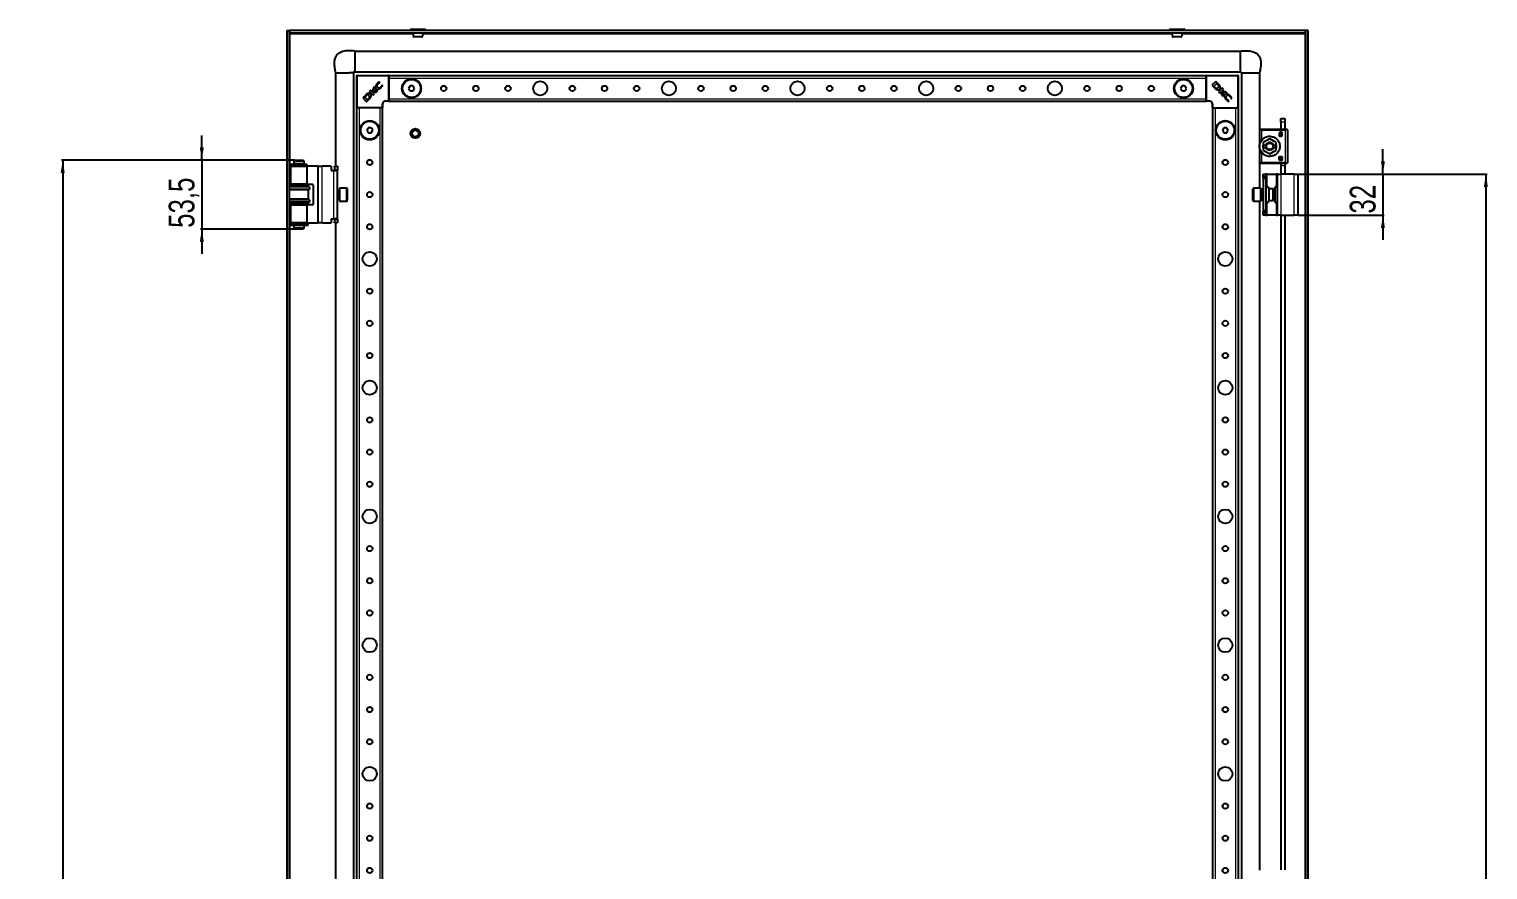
# Model space of a CAD drawing. Header units: millimetres. Extents: x -732 to 1763, y -1228 to 1043.
# Drawn here: x 629 to 1763, y 217 to 870 of the extents above; entities that cross this region are included whole.
import ezdxf

# ---------------------------------------------------------------- set-up
doc = ezdxf.new("R2010")
doc.units = ezdxf.units.MM
doc.layers.add('FORMAT', color=7, linetype='Continuous')
doc.styles.add('SLDTEXTSTYLE0', font='TXT', dxfattribs={"width": 0.75})
doc.dimstyles.new('SLDDIMSTYLE0', dxfattribs={"dimtxt": 20, "dimasz": 10, "dimexe": 0, "dimexo": 0.0625, "dimgap": 5, "dimtad": 2, "dimdec": 1, "dimrnd": 1e-09, "dimzin": 12, "dimdsep": 46, "dimtxsty": 'SLDTEXTSTYLE0', "dimsah": 1, "dimcen": 0.09, "dimadec": 0, "dimazin": 3, "dimtfac": 1, "dimtofl": 0, "dimtmove": 0, "dimatfit": 3, "dimfxl": 0, "dimfrac": 2, "dimtolj": 1, "dimtzin": 12, "dimarcsym": 0})
doc.dimstyles.new('SLDDIMSTYLE1', dxfattribs={"dimtxt": 20, "dimasz": 10, "dimexe": 0, "dimexo": 0.0625, "dimgap": 5, "dimtad": 2, "dimdec": 1, "dimrnd": 1e-09, "dimzin": 12, "dimdsep": 46, "dimtxsty": 'SLDTEXTSTYLE0', "dimsah": 1, "dimcen": 0.09, "dimadec": 0, "dimazin": 3, "dimtfac": 1, "dimtmove": 0, "dimatfit": 0, "dimfxl": 0, "dimfrac": 2, "dimtolj": 1, "dimtzin": 12, "dimarcsym": 0})

# ---------------------------------------------------------------- blocks, each defined once
blk = doc.blocks.new('_D_4')
at = {"layer": 'FORMAT'}
for p, q in [((763, 768.7), (763, 787.9)), ((835.1, 768.7), (762, 768.7)), ((763, 768.7), (763, 715.2)), ((835.1, 715.2), (762, 715.2)), ((763, 715.2), (763, 696))]:
    blk.add_line(p, q, dxfattribs=at)
for points in [[(763, 768.7), (764.6, 778.7), (761.5, 778.7)], [(763, 715.2), (761.5, 705.2), (764.6, 705.2)]]:
    blk.add_solid(points, dxfattribs=at)
at = {"layer": 'FORMAT', "insert": (737.3, 716.1), "char_height": 20, "attachment_point": 1, "rotation": 90, "style": 'SLDTEXTSTYLE0'}
blk.add_mtext('53,5', dxfattribs=at)
blk = doc.blocks.new('_D_5')
at = {"layer": 'FORMAT'}
for p, q in [((1615.1, 757.9), (1762.1, 757.9)), ((1761.1, 757.9), (1761.1, -974.1)), ((1615.1, -974.1), (1762.1, -974.1))]:
    blk.add_line(p, q, dxfattribs=at)
for points in [[(1761.1, 757.9), (1759.5, 747.9), (1762.6, 747.9)], [(1761.1, -974.1), (1762.6, -964.1), (1759.5, -964.1)]]:
    blk.add_solid(points, dxfattribs=at)
at = {"layer": 'FORMAT', "insert": (1735.3, -137.6), "char_height": 20, "attachment_point": 1, "rotation": 90, "style": 'SLDTEXTSTYLE0'}
blk.add_mtext('1732', dxfattribs=at)
blk = doc.blocks.new('_D_6')
at = {"layer": 'FORMAT'}
for p, q in [((1681.1, 757.9), (1681.1, 777.2)), ((1615.1, 757.9), (1682.1, 757.9)), ((1681.1, 757.9), (1681.1, 725.9)), ((1615.1, 725.9), (1682.1, 725.9)), ((1681.1, 725.9), (1681.1, 706.7))]:
    blk.add_line(p, q, dxfattribs=at)
for points in [[(1681.1, 757.9), (1682.6, 767.9), (1679.5, 767.9)], [(1681.1, 725.9), (1679.5, 715.9), (1682.6, 715.9)]]:
    blk.add_solid(points, dxfattribs=at)
at = {"layer": 'FORMAT', "insert": (1655.3, 727.2), "char_height": 20, "attachment_point": 1, "rotation": 90, "style": 'SLDTEXTSTYLE0'}
blk.add_mtext('32', dxfattribs=at)
blk = doc.blocks.new('_D_7')
at = {"layer": 'FORMAT'}
for p, q in [((835.1, 768.7), (653.9, 768.7)), ((654.9, 768.7), (654.9, -984.8)), ((835.1, -984.8), (653.9, -984.8))]:
    blk.add_line(p, q, dxfattribs=at)
for points in [[(654.9, 768.7), (653.4, 758.7), (656.5, 758.7)], [(654.9, -984.8), (656.5, -974.8), (653.4, -974.8)]]:
    blk.add_solid(points, dxfattribs=at)
at = {"layer": 'FORMAT', "insert": (629.2, -148.7), "char_height": 20, "attachment_point": 1, "rotation": 90, "style": 'SLDTEXTSTYLE0'}
blk.add_mtext('1753,5', dxfattribs=at)

msp = doc.modelspace()

# ---------------------------------------------------------------- linework, layer by layer
at = {"color": 7, "linetype": 'Continuous', "lineweight": 25}
for p, q in [((829.05, 869.43), (831.05, 869.43)), ((829.05, 869.43), (829.05, -1085.57)), ((831.05, 869.43), (831.05, -1085.57)), ((831.35, 867.43), (831.35, 869.43)), ((1620.75, 869.43), (831.35, 869.43)), ((1620.75, 867.43), (831.35, 867.43)), ((831.65, 866.83), (831.45, 867.43)), ((925.3, 870.18), (925.3, 869.43)), ((925.55, 870.43), (936.55, 870.43)), ((936.8, 869.43), (936.8, 870.18)), ((1515.3, 870.18), (1515.3, 869.43)), ((1515.55, 870.43), (1524.05, 870.43)), ((1524.05, 870.43), (1526.55, 870.43)), ((1526.8, 869.43), (1526.8, 870.18)), ((1620.66, 867.43), (1620.45, 866.83)), ((1620.75, 867.43), (1620.75, 869.43)), ((1623.05, 869.43), (1621.05, 869.43)), ((1621.05, -1085.57), (1621.05, 869.43)), ((1623.05, -1085.57), (1623.05, 869.43)), ((882.05, 853.43), (882.05, 837.6)), ((882.05, 853.43), (1570.05, 853.43)), ((867.05, 836.43), (868.02, 836.43)), ((867.05, 836.43), (867.05, 763.93)), ((868.02, 836.43), (870.48, 836.43)), ((870.48, 836.43), (874.05, 836.43)), ((874.05, 836.43), (877.61, 836.43)), ((881.05, 836.43), (881.05, -1052.57)), ((882.05, 837.43), (1570.05, 837.43)), ((883.55, 809.73), (883.55, 834.13)), ((883.85, 834.43), (908.25, 834.43)), ((901.48, 828.89), (901.15, 829.58)), ((901.35, 828.75), (901.48, 828.89)), ((908.55, 834.13), (908.55, 834.43)), ((908.55, 834.43), (1543.55, 834.43)), ((908.55, 834.13), (908.55, 833.49)), ((908.55, 832.43), (908.55, 833.49)), ((908.55, 816.43), (908.55, 832.43)), ((1543.55, 834.13), (1543.55, 834.43)), ((1543.55, 833.49), (1543.55, 834.13)), ((1543.55, 832.43), (1543.55, 833.49)), ((1543.55, 816.43), (1543.55, 832.43)), ((1543.85, 834.43), (1568.25, 834.43)), ((1551.15, 829.79), (1548.19, 826.83)), ((1551.85, 828.26), (1549.67, 826.08)), ((1553.14, 827.8), (1551.15, 829.79)), ((1552.6, 827.54), (1551.85, 828.26)), ((1568.55, 834.13), (1568.55, 809.73)), ((1571.05, 836.43), (1571.05, -1052.57)), ((1585.05, 836.43), (1585.05, 792.11)), ((890.18, 819.03), (888.19, 817.04)), ((888.19, 817.04), (891.15, 814.08)), ((890.44, 818.49), (889.72, 817.74)), ((889.72, 817.74), (891.9, 815.56)), ((894.24, 823.09), (893.2, 822.04)), ((893.2, 822.04), (896.16, 819.09)), ((895.63, 821.7), (894.24, 823.09)), ((896.12, 824.97), (895.63, 821.7)), ((895.97, 821.39), (898.63, 821.56)), ((897.21, 820.14), (895.97, 821.39)), ((896.92, 825.77), (896.12, 824.97)), ((896.16, 819.09), (897.21, 820.14)), ((896.44, 822.67), (896.92, 825.77)), ((899.92, 822.85), (896.44, 822.67)), ((898.63, 821.56), (899.92, 822.85)), ((903.3, 827.32), (903.19, 827.21)), ((903.54, 826.81), (903.3, 827.32)), ((908.55, 815.38), (908.55, 816.43)), ((924.89, 826.43), (923.74, 824.43)), ((923.74, 824.43), (924.89, 822.43)), ((927.2, 826.43), (924.89, 826.43)), ((924.89, 822.43), (927.2, 822.43)), ((928.36, 824.43), (927.2, 826.43)), ((927.2, 822.43), (928.36, 824.43)), ((1524.89, 826.43), (1523.74, 824.43)), ((1523.74, 824.43), (1524.89, 822.43)), ((1527.2, 826.43), (1524.89, 826.43)), ((1524.89, 822.43), (1527.2, 822.43)), ((1528.36, 824.43), (1527.2, 826.43)), ((1527.2, 822.43), (1528.36, 824.43)), ((1543.55, 815.38), (1543.55, 816.43)), ((1548.19, 826.83), (1550.08, 824.94)), ((1549.67, 826.08), (1550.35, 825.42)), ((1550.08, 824.94), (1550.1, 824.92)), ((1556.16, 824.78), (1553.2, 821.82)), ((1553.2, 821.82), (1554.25, 820.77)), ((1554.25, 820.77), (1555.5, 822.01)), ((1555.5, 822.01), (1555.67, 819.35)), ((1555.67, 819.35), (1556.96, 818.06)), ((1555.81, 822.35), (1557.2, 823.74)), ((1559.08, 821.86), (1555.81, 822.35)), ((1557.2, 823.74), (1556.16, 824.78)), ((1556.78, 821.54), (1559.88, 821.06)), ((1556.96, 818.06), (1556.78, 821.54)), ((1559.88, 821.06), (1559.08, 821.86)), ((1562.86, 816.64), (1563, 816.5)), ((1563, 816.5), (1563.69, 816.83)), ((883.55, -1025.57), (883.55, 809.43)), ((883.85, 809.43), (883.55, 809.43)), ((884.49, 809.43), (883.85, 809.43)), ((885.55, 809.43), (884.49, 809.43)), ((901.55, 809.43), (885.55, 809.43)), ((891.15, 814.08), (893.04, 815.97)), ((891.9, 815.56), (892.56, 816.24)), ((893.04, 815.97), (893.06, 815.99)), ((902.6, 809.43), (901.55, 809.43)), ((903.25, 809.43), (902.6, 809.43)), ((903.55, 809.43), (903.25, 809.43)), ((903.55, 812.43), (903.55, 809.73)), ((903.55, -1025.57), (903.55, 809.43)), ((908.25, 814.43), (905.55, 814.43)), ((908.55, 815.38), (908.55, 814.73)), ((908.55, 814.43), (908.55, 814.73)), ((908.55, 814.43), (1543.55, 814.43)), ((1543.55, 814.73), (1543.55, 815.38)), ((1543.55, 814.43), (1543.55, 814.73)), ((1546.55, 814.43), (1543.85, 814.43)), ((1548.55, 809.73), (1548.55, 812.43)), ((1548.55, 809.43), (1548.55, -1025.57)), ((1548.55, 809.43), (1548.85, 809.43)), ((1549.49, 809.43), (1548.85, 809.43)), ((1549.49, 809.43), (1550.55, 809.43)), ((1550.55, 809.43), (1566.55, 809.43)), ((1560.92, 814.44), (1561.43, 814.68)), ((1561.43, 814.68), (1561.32, 814.79)), ((1566.55, 809.43), (1567.6, 809.43)), ((1568.25, 809.43), (1567.6, 809.43)), ((1568.25, 809.43), (1568.55, 809.43)), ((1568.55, 809.43), (1568.55, -1025.57)), ((892.39, 793.93), (891.24, 791.93)), ((894.7, 793.93), (892.39, 793.93)), ((895.86, 791.93), (894.7, 793.93)), ((1557.39, 793.93), (1556.24, 791.93)), ((1559.7, 793.93), (1557.39, 793.93)), ((1560.86, 791.93), (1559.7, 793.93)), ((1601.75, 801.13), (1604.75, 801.13)), ((1601.75, 798.13), (1601.75, 801.13)), ((1601.75, 798.13), (1601.75, 792.43)), ((1604.75, 801.13), (1604.75, 798.13)), ((1604.75, 798.13), (1604.75, 792.43)), ((891.24, 791.93), (892.39, 789.93)), ((892.39, 789.93), (894.7, 789.93)), ((894.7, 789.93), (895.86, 791.93)), ((1556.24, 791.93), (1557.39, 789.93)), ((1557.39, 789.93), (1559.7, 789.93)), ((1559.7, 789.93), (1560.86, 791.93)), ((1585.05, 791.93), (1585.05, 766.93)), ((1585.88, 782.56), (1587.38, 784.82)), ((1605.05, 792.43), (1587.05, 792.43)), ((1593.05, 785.15), (1588.1, 782.29)), ((1588.1, 782.29), (1588.1, 780.43)), ((1598, 782.29), (1593.05, 785.15)), ((1598, 780.43), (1598, 782.29)), ((1600.49, 789.39), (1600.49, 787.53)), ((1600.95, 787.53), (1600.95, 787.81)), ((1601.34, 787.5), (1600.95, 787.81)), ((1601.02, 789.14), (1601.02, 789.36)), ((1601.4, 789.14), (1601.02, 789.14)), ((1601.02, 788.79), (1601.45, 788.79)), ((1601.02, 788.2), (1601.02, 788.79)), ((1605.65, 792.43), (1605.4, 792.43)), ((1607.05, 766.93), (1607.05, 791.93)), ((1587.38, 774.05), (1585.87, 776.31)), ((1588.1, 778.43), (1588.1, 780.43)), ((1588.1, 780.43), (1590.06, 780.43)), ((1588.1, 778.43), (1588.1, 776.58)), ((1588.1, 778.43), (1590.06, 778.43)), ((1588.1, 776.58), (1593.05, 773.72)), ((1590.75, 780.43), (1590.06, 780.43)), ((1590.06, 778.43), (1590.75, 778.43)), ((1593.05, 773.72), (1598, 776.58)), ((1596.03, 780.43), (1595.34, 780.43)), ((1595.34, 778.43), (1596.03, 778.43)), ((1596.03, 780.43), (1598, 780.43)), ((1596.03, 778.43), (1598, 778.43)), ((1598, 780.43), (1598, 778.43)), ((1598, 776.58), (1598, 778.43)), ((1600.49, 769.48), (1600.49, 771.34)), ((1600.95, 771.34), (1600.95, 771.06)), ((831.4, 765.63), (831.4, 764.73)), ((831.4, 765.63), (844.28, 765.63)), ((831.4, 764.73), (844.28, 764.73)), ((832.1, 763.93), (832.1, 749.93)), ((832.1, 763.93), (845, 763.93)), ((835.12, 768.68), (834.55, 767.68)), ((834.55, 767.68), (834.55, 765.68)), ((842.55, 767.68), (834.55, 767.68)), ((839.3, 765.68), (834.55, 765.68)), ((834.55, 764.68), (834.55, 763.93)), ((839.3, 764.68), (834.55, 764.68)), ((835.05, 765.68), (835.05, 765.63)), ((835.05, 764.73), (835.05, 764.68)), ((835.12, 768.68), (841.97, 768.68)), ((842.55, 765.68), (839.3, 765.68)), ((842.55, 764.68), (839.3, 764.68)), ((842.55, 767.68), (841.97, 768.68)), ((842.05, 765.63), (842.05, 765.68)), ((842.05, 764.68), (842.05, 764.73)), ((842.55, 765.68), (842.55, 767.68)), ((842.55, 763.93), (842.55, 764.68)), ((844.28, 765.63), (844.37, 765.63)), ((844.28, 764.73), (844.37, 764.73)), ((844.37, 764.73), (844.37, 765.63)), ((844.37, 765.63), (844.58, 765.63)), ((844.37, 764.73), (844.58, 764.73)), ((844.58, 764.73), (844.58, 765.63)), ((845, 749.93), (845, 763.93)), ((853.1, 763.93), (845, 763.93)), ((853.6, 763.93), (853.1, 763.93)), ((853.6, 763.93), (856.6, 763.93)), ((853.6, 719.93), (853.6, 763.93)), ((863.6, 763.93), (856.6, 763.93)), ((863.6, 763.93), (863.6, 760.63)), ((863.6, 760.63), (865.6, 760.63)), ((865.6, 760.63), (868.6, 760.63)), ((866.1, 763.93), (868.6, 763.93)), ((866.1, 763.43), (866.1, 763.93)), ((866.1, 763.43), (866.1, 761.43)), ((866.1, 760.93), (866.1, 761.43)), ((868.6, 760.93), (866.1, 760.93)), ((866.1, 760.93), (866.1, 760.63)), ((868.6, 763.93), (868.6, 763.43)), ((868.6, 763.43), (868.6, 761.43)), ((868.6, 761.43), (868.6, 760.93)), ((868.6, 760.63), (868.6, 760.93)), ((868.6, 723.23), (868.6, 760.63)), ((1585.05, 766.76), (1585.05, 746.93)), ((1587.05, 766.43), (1605.05, 766.43)), ((1601.02, 770.08), (1601.02, 770.67)), ((1601.45, 770.08), (1601.02, 770.08)), ((1601.4, 769.73), (1601.02, 769.73)), ((1601.02, 769.73), (1601.02, 769.51)), ((1601.75, 766.51), (1601.75, 764.63)), ((1601.75, 764.63), (1601.75, 757.93)), ((1604.75, 766.51), (1604.75, 764.63)), ((1604.75, 764.63), (1604.75, 757.93)), ((1605.4, 766.43), (1605.65, 766.43)), ((831.05, 748.93), (846.05, 748.93)), ((846.05, 748.33), (831.05, 748.33)), ((845, 749.93), (832.1, 749.93)), ((834.55, 749.93), (834.55, 748.93)), ((842.55, 748.93), (842.55, 749.93)), ((845, 749.93), (849.1, 749.93)), ((846.05, 748.33), (846.05, 748.93)), ((846.75, 747.65), (846.05, 748.33)), ((849.6, 749.43), (849.6, 734.43)), ((1588.05, 757.93), (1590.05, 757.93)), ((1588.05, 756.93), (1588.05, 757.93)), ((1588.05, 755.93), (1588.05, 756.93)), ((1588.05, 754.93), (1588.05, 755.93)), ((1590.05, 754.93), (1588.05, 754.93)), ((1588.05, 754.93), (1588.05, 754.43)), ((1590.05, 754.43), (1588.05, 754.43)), ((1588.05, 754.43), (1588.05, 729.43)), ((1590.05, 757.93), (1590.05, 756.93)), ((1591.05, 757.93), (1590.05, 757.93)), ((1590.05, 755.93), (1590.05, 756.93)), ((1590.05, 755.93), (1590.05, 754.93)), ((1590.05, 754.93), (1590.05, 754.43)), ((1590.05, 754.43), (1590.05, 729.43)), ((1591.05, 757.93), (1598.05, 757.93)), ((1599.05, 757.93), (1598.05, 757.93)), ((1599.05, 757.93), (1602.05, 757.93)), ((1599.05, 725.93), (1599.05, 757.93)), ((1612.05, 757.93), (1602.05, 757.93)), ((1612.05, 757.93), (1615.05, 757.93)), ((1615.05, 725.93), (1615.05, 757.93)), ((846.05, 745.53), (831.05, 745.53)), ((846.05, 738.34), (831.05, 738.34)), ((846.05, 745.53), (846.75, 746.22)), ((846.05, 738.34), (846.05, 745.53)), ((846.75, 737.65), (846.05, 738.34)), ((869.85, 744.93), (868.6, 744.93)), ((868.6, 738.93), (869.85, 738.93)), ((875.5, 746.93), (870.1, 746.93)), ((870.1, 746.93), (870.1, 736.93)), ((870.1, 736.93), (875.5, 736.93)), ((876.1, 746.33), (876.1, 737.53)), ((1580.05, 739.68), (1580.05, 746.33)), ((1580.05, 737.53), (1580.05, 739.68)), ((1586.05, 746.93), (1580.65, 746.93)), ((1580.65, 736.93), (1586.05, 736.93)), ((1585.05, 736.93), (1585.05, 217.11)), ((1586.05, 739.38), (1586.05, 746.93)), ((1586.05, 736.93), (1586.05, 739.38)), ((1587.55, 744.93), (1586.3, 744.93)), ((1586.3, 738.93), (1587.55, 738.93)), ((1588.05, 746.93), (1587.55, 746.93)), ((1587.55, 746.93), (1587.55, 745.72)), ((1587.55, 745.72), (1587.55, 736.93)), ((1587.55, 736.93), (1588.05, 736.93)), ((1590.05, 747.93), (1591.05, 747.93)), ((1591.75, 747.93), (1591.05, 747.93)), ((1591.75, 747.93), (1591.75, 747.49)), ((1595.68, 746.43), (1592.55, 746.43)), ((1592.55, 737.43), (1592.55, 746.43)), ((1592.55, 737.43), (1595.68, 737.43)), ((1596.55, 745.93), (1595.68, 746.43)), ((1595.68, 737.43), (1595.68, 746.43)), ((1595.68, 737.43), (1596.55, 737.93)), ((1596.55, 737.93), (1596.55, 745.93)), ((1597.35, 735.93), (1597.35, 747.93)), ((1598.05, 747.93), (1597.35, 747.93)), ((1598.05, 747.93), (1599.05, 747.93)), ((846.05, 735.53), (831.05, 735.53)), ((831.05, 734.93), (846.05, 734.93)), ((832.1, 733.93), (832.1, 719.93)), ((832.1, 733.93), (845, 733.93)), ((834.55, 734.93), (834.55, 733.93)), ((842.55, 733.93), (842.55, 734.93)), ((845, 719.93), (845, 733.93)), ((849.1, 733.93), (845, 733.93)), ((846.05, 735.53), (846.75, 736.22)), ((846.05, 734.93), (846.05, 735.53)), ((1590.05, 729.43), (1588.05, 729.43)), ((1588.05, 729.43), (1588.05, 728.93)), ((1588.05, 727.93), (1588.05, 728.93)), ((1588.05, 728.93), (1590.05, 728.93)), ((1588.05, 726.93), (1588.05, 727.93)), ((1588.05, 725.93), (1588.05, 726.93)), ((1590.05, 725.93), (1588.05, 725.93)), ((1591.05, 735.93), (1590.05, 735.93)), ((1590.05, 729.43), (1590.05, 728.93)), ((1590.05, 728.93), (1590.05, 727.93)), ((1590.05, 726.93), (1590.05, 727.93)), ((1590.05, 726.93), (1590.05, 725.93)), ((1590.05, 725.93), (1591.05, 725.93)), ((1591.05, 735.93), (1591.75, 735.93)), ((1598.05, 725.93), (1591.05, 725.93)), ((1591.75, 736.38), (1591.75, 735.93)), ((1597.35, 735.93), (1598.05, 735.93)), ((1599.05, 735.93), (1598.05, 735.93)), ((1598.05, 725.93), (1599.05, 725.93)), ((1602.05, 725.93), (1599.05, 725.93)), ((1601.75, 725.93), (1601.75, 217.43)), ((1602.05, 725.93), (1612.05, 725.93)), ((1604.75, 725.93), (1604.75, 217.43)), ((1615.05, 725.93), (1612.05, 725.93)), ((831.4, 719.13), (831.4, 718.23)), ((831.4, 719.13), (845.7, 719.13)), ((831.4, 718.23), (845.7, 718.23)), ((845, 719.93), (832.1, 719.93)), ((834.55, 719.93), (834.55, 719.18)), ((839.3, 719.18), (834.55, 719.18)), ((834.55, 718.18), (834.55, 716.18)), ((839.3, 718.18), (834.55, 718.18)), ((834.55, 716.18), (835.12, 715.18)), ((834.55, 716.18), (839.3, 716.18)), ((835.05, 719.18), (835.05, 719.13)), ((835.05, 718.23), (835.05, 718.18)), ((839.19, 715.18), (835.12, 715.18)), ((841.97, 715.18), (839.19, 715.18)), ((842.55, 719.18), (839.3, 719.18)), ((842.55, 718.18), (839.3, 718.18)), ((839.3, 716.18), (842.55, 716.18)), ((841.97, 715.18), (842.55, 716.18)), ((842.05, 719.13), (842.05, 719.18)), ((842.05, 718.18), (842.05, 718.23)), ((842.55, 719.18), (842.55, 719.93)), ((842.55, 716.18), (842.55, 718.18)), ((845, 719.93), (853.1, 719.93)), ((845.7, 718.23), (845.7, 719.13)), ((853.1, 719.93), (853.6, 719.93)), ((856.6, 719.93), (853.6, 719.93)), ((856.6, 719.93), (863.6, 719.93)), ((863.6, 723.23), (865.6, 723.23)), ((863.6, 723.23), (863.6, 719.93)), ((868.6, 723.23), (865.6, 723.23)), ((866.1, 723.23), (866.1, 722.93)), ((866.1, 722.93), (868.6, 722.93)), ((866.1, 722.43), (866.1, 722.93)), ((866.1, 722.43), (866.1, 720.43)), ((866.1, 719.93), (866.1, 720.43)), ((868.6, 719.93), (866.1, 719.93)), ((867.05, 719.93), (867.05, 188.93)), ((868.6, 722.93), (868.6, 723.23)), ((868.6, 722.93), (868.6, 722.43)), ((868.6, 722.43), (868.6, 720.43)), ((868.6, 720.43), (868.6, 719.93))]:
    msp.add_line(p, q, dxfattribs=at)
at = {"color": 8, "linetype": 'Continuous', "lineweight": 18}
for p, q in [((831.65, 765.63), (831.65, 866.83)), ((831.65, 866.83), (927.08, 866.83)), ((936.8, 870.18), (925.3, 870.18)), ((935.02, 866.83), (1517.08, 866.83)), ((1524.19, 870.18), (1515.3, 870.18)), ((1526.8, 870.18), (1524.19, 870.18)), ((1525.02, 866.83), (1620.45, 866.83)), ((1620.45, 866.83), (1620.45, -1082.97)), ((883.85, 834.13), (883.55, 834.13)), ((883.85, 834.13), (883.85, 834.43)), ((883.85, 834.13), (883.85, 809.73)), ((908.25, 834.13), (883.85, 834.13)), ((908.25, 834.43), (908.25, 834.13)), ((908.25, 814.73), (908.25, 834.13)), ((908.55, 834.13), (908.25, 834.13)), ((908.55, 832.43), (1543.55, 832.43)), ((1543.85, 834.13), (1543.55, 834.13)), ((1543.85, 834.13), (1543.85, 834.43)), ((1543.85, 834.13), (1543.85, 814.73)), ((1568.25, 834.13), (1543.85, 834.13)), ((1568.25, 834.13), (1568.25, 834.43)), ((1568.25, 809.73), (1568.25, 834.13)), ((1568.25, 834.13), (1568.55, 834.13)), ((908.55, 816.43), (1543.55, 816.43)), ((883.85, 809.73), (883.55, 809.73)), ((883.85, 809.73), (903.25, 809.73)), ((883.85, 809.73), (883.85, 809.43)), ((885.55, -1025.57), (885.55, 809.43)), ((901.55, -1025.57), (901.55, 809.43)), ((903.25, 809.73), (903.25, 812.43)), ((903.55, 812.43), (903.25, 812.43)), ((903.25, 809.73), (903.25, 809.43)), ((903.55, 809.73), (903.25, 809.73)), ((905.55, 814.73), (908.25, 814.73)), ((905.55, 814.43), (905.55, 814.73)), ((908.55, 814.73), (908.25, 814.73)), ((908.25, 814.73), (908.25, 814.43)), ((1543.85, 814.73), (1543.55, 814.73)), ((1543.85, 814.73), (1546.55, 814.73)), ((1543.85, 814.43), (1543.85, 814.73)), ((1546.55, 814.43), (1546.55, 814.73)), ((1548.55, 812.43), (1548.85, 812.43)), ((1548.85, 809.73), (1548.55, 809.73)), ((1548.85, 812.43), (1548.85, 809.73)), ((1548.85, 809.73), (1568.25, 809.73)), ((1548.85, 809.43), (1548.85, 809.73)), ((1550.55, 809.43), (1550.55, -1025.57)), ((1566.55, 809.43), (1566.55, -1025.57)), ((1568.25, 809.43), (1568.25, 809.73)), ((1568.55, 809.73), (1568.25, 809.73)), ((1604.75, 798.13), (1601.75, 798.13)), ((1587.05, 784.5), (1587.05, 791.93)), ((1587.05, 791.93), (1605.05, 791.93)), ((1605.05, 791.93), (1605.05, 766.93)), ((1587.05, 766.93), (1587.05, 774.37)), ((1593.05, 776.93), (1593.05, 776.28)), ((831.65, 748.93), (831.65, 764.73)), ((844.28, 765.63), (844.28, 764.73)), ((853.1, 763.93), (853.1, 719.93)), ((856.6, 719.93), (856.6, 763.93)), ((865.6, 723.23), (865.6, 760.63)), ((868.6, 763.43), (866.1, 763.43)), ((866.1, 761.43), (868.6, 761.43)), ((1605.05, 766.93), (1587.05, 766.93)), ((1601.75, 764.63), (1604.75, 764.63)), ((1590.05, 756.93), (1588.05, 756.93)), ((1588.05, 755.93), (1590.05, 755.93)), ((1591.05, 747.93), (1591.05, 757.93)), ((1598.05, 757.93), (1598.05, 747.93)), ((1602.05, 725.93), (1602.05, 757.93)), ((1612.05, 725.93), (1612.05, 757.93)), ((846.75, 747.65), (831.05, 747.65)), ((846.75, 746.22), (831.05, 746.22)), ((846.75, 737.65), (831.05, 737.65)), ((869.85, 744.53), (869.85, 744.93)), ((869.85, 738.93), (869.85, 744.53)), ((875.5, 736.93), (875.5, 746.93)), ((1580.65, 746.93), (1580.65, 739.38)), ((1580.65, 739.38), (1580.65, 736.93)), ((1586.3, 744.93), (1586.3, 738.93)), ((846.75, 736.22), (831.05, 736.22)), ((831.65, 719.13), (831.65, 734.93)), ((1590.05, 727.93), (1588.05, 727.93)), ((1588.05, 726.93), (1590.05, 726.93)), ((1591.05, 725.93), (1591.05, 735.93)), ((1598.05, 735.93), (1598.05, 725.93)), ((831.65, 190.63), (831.65, 718.23)), ((868.6, 722.43), (866.1, 722.43)), ((866.1, 720.43), (868.6, 720.43))]:
    msp.add_line(p, q, dxfattribs=at)
at = {"color": 7, "linetype": 'Continuous', "lineweight": 25}
for centre, radius in [((926.05, 824.43), 7.5), ((926.05, 824.43), 7), ((1026.05, 824.43), 5.5), ((1126.05, 824.43), 5.5), ((1226.05, 824.43), 5.5), ((1326.05, 824.43), 5.5), ((1426.05, 824.43), 5.5), ((1526.05, 824.43), 7.5), ((1526.05, 824.43), 7), ((951.05, 824.43), 2.1), ((976.05, 824.43), 2.1), ((1001.05, 824.43), 2.1), ((1051.05, 824.43), 2.1), ((1076.05, 824.43), 2.1), ((1101.05, 824.43), 2.1), ((1151.05, 824.43), 2.1), ((1176.05, 824.43), 2.1), ((1201.05, 824.43), 2.1), ((1251.05, 824.43), 2.1), ((1276.05, 824.43), 2.1), ((1301.05, 824.43), 2.1), ((1351.05, 824.43), 2.1), ((1376.05, 824.43), 2.1), ((1401.05, 824.43), 2.1), ((1451.05, 824.43), 2.1), ((1476.05, 824.43), 2.1), ((1501.05, 824.43), 2.1), ((893.55, 791.93), 7.5), ((893.55, 791.93), 7), ((1558.55, 791.93), 7.5), ((1558.55, 791.93), 7), ((929.05, 789.43), 3.75), ((929.05, 789.43), 3), ((929.05, 789.43), 2.5), ((893.55, 766.93), 2.1), ((1558.55, 766.93), 2.1), ((893.55, 741.93), 2.1), ((1558.55, 741.93), 2.1), ((893.55, 716.93), 2.1), ((1558.55, 716.93), 2.1), ((893.55, 691.93), 5.5), ((1558.55, 691.93), 5.5), ((893.55, 666.93), 2.1), ((1558.55, 666.93), 2.1), ((893.55, 641.93), 2.1), ((1558.55, 641.93), 2.1), ((893.55, 616.93), 2.1), ((1558.55, 616.93), 2.1), ((893.55, 591.93), 5.5), ((1558.55, 591.93), 5.5), ((893.55, 566.93), 2.1), ((1558.55, 566.93), 2.1), ((893.55, 541.93), 2.1), ((1558.55, 541.93), 2.1), ((893.55, 516.93), 2.1), ((1558.55, 516.93), 2.1), ((893.55, 491.93), 5.5), ((1558.55, 491.93), 5.5), ((893.55, 466.93), 2.1), ((1558.55, 466.93), 2.1), ((893.55, 441.93), 2.1), ((1558.55, 441.93), 2.1), ((893.55, 416.93), 2.1), ((1558.55, 416.93), 2.1), ((893.55, 391.93), 5.5), ((1558.55, 391.93), 5.5), ((893.55, 366.93), 2.1), ((1558.55, 366.93), 2.1), ((893.55, 341.93), 2.1), ((1558.55, 341.93), 2.1), ((893.55, 316.93), 2.1), ((1558.55, 316.93), 2.1), ((893.55, 291.93), 5.5), ((1558.55, 291.93), 5.5), ((893.55, 266.93), 2.1), ((1558.55, 266.93), 2.1), ((893.55, 241.93), 2.1), ((1558.55, 241.93), 2.1), ((893.55, 216.93), 2.1), ((1558.55, 216.93), 2.1)]:
    msp.add_circle(centre, radius, dxfattribs=at)
for centre, radius, start, end in [((925.55, 870.18), 0.25, 90, 180), ((927.93, 864.93), 0.5, 195.31604, 270.02276), ((934.16, 864.93), 0.5, 269.99815, 345.40011), ((936.55, 870.18), 0.25, 0, 90), ((1515.55, 870.18), 0.25, 90, 180), ((1517.93, 864.93), 0.5, 195.24646, 270.04596), ((1524.16, 864.93), 0.5, 269.96367, 344.83397), ((1526.55, 870.18), 0.25, 0, 90), ((883.85, 834.13), 0.3, 90, 180), ((901.06, 826.44), 1.97, 128.45405, 215.887), ((908.25, 834.13), 0.3, 360, 90), ((1543.85, 834.13), 0.3, 90, 180), ((1549.94, 824.14), 4.87, 20.34448, 48.77765), ((1568.25, 834.13), 0.3, 0, 90), ((893.84, 815.83), 4.87, 110.34448, 138.77765), ((894.62, 814.01), 6.12, 126.98881, 133.07444), ((900.62, 826.84), 1.94, 233.30966, 322.34638), ((1548.12, 823.36), 6.12, 36.98881, 43.07444), ((1560.95, 817.36), 1.94, 143.30966, 232.34638), ((1560.55, 816.93), 1.97, 38.45405, 125.887), ((883.85, 809.73), 0.3, 180, 270), ((903.25, 809.73), 0.3, 270, 0), ((905.55, 812.43), 2, 90, 180), ((908.25, 814.73), 0.3, 270, 360), ((1543.85, 814.73), 0.3, 180, 270), ((1546.55, 812.43), 2, 0, 90), ((1548.85, 809.73), 0.3, 180, 270), ((1568.25, 809.73), 0.3, 270, 0), ((849.1, 749.43), 0.5, 0, 90), ((846.05, 746.93), 1, 314.427, 45.573), ((846.05, 736.94), 1, 314.427, 45.573), ((869.85, 745.18), 0.25, 270, 0), ((869.85, 738.68), 0.25, 360, 90), ((875.5, 746.33), 0.6, 0, 90), ((875.5, 737.53), 0.6, 270, 360), ((1580.65, 746.33), 0.6, 90, 180), ((1580.65, 737.53), 0.6, 180, 270), ((1586.3, 745.18), 0.25, 180, 270), ((1586.3, 738.68), 0.25, 90, 180), ((849.1, 734.43), 0.5, 270, 0)]:
    msp.add_arc(centre, radius, start, end, dxfattribs=at)
at = {"color": 8, "linetype": 'Continuous', "lineweight": 18}
for centre, start, end in [((905.55, 812.43), 90, 180), ((1546.55, 812.43), 0, 90)]:
    msp.add_arc(centre, 2.3, start, end, dxfattribs=at)
at = {"color": 7, "linetype": 'Continuous', "lineweight": 25}
for points, knots in [([(831.35, 867.73), (831.32, 867.81), (831.21, 868.13), (831.08, 868.7), (831.06, 869.19), (831.05, 869.43)], [0, 0, 0, 0, 0.1417423, 0.5662026, 1, 1, 1, 1]), ([(831.35, 867.43), (831.4, 867.43), (831.45, 867.37), (831.55, 867.15), (831.6, 866.99), (831.65, 866.83)], [0, 0, 0, 0, 0.5, 0.5, 1, 1, 1, 1]), ([(927.02, 867.43), (927.03, 867.3), (927.05, 866.39), (927.27, 865.53), (927.46, 864.78)], [0, 0, 0, 0, 0.1418504, 1, 1, 1, 1]), ([(929.34, 864.43), (929.15, 864.43), (928.68, 864.43), (928.14, 864.43), (928.01, 864.43), (927.95, 864.43)], [0, 0, 0, 0, 0.2565532, 0.6279811, 1, 1, 1, 1]), ([(934.16, 864.43), (934.12, 864.43), (934.03, 864.43), (933.48, 864.43), (932.67, 864.43), (931.67, 864.43), (930.61, 864.43), (929.83, 864.43), (929.44, 864.43), (929.34, 864.43)], [0, 0, 0, 0, 0.1585142, 0.3172777, 0.4758628, 0.6342467, 0.7924771, 0.950708, 1, 1, 1, 1]), ([(934.64, 864.78), (934.83, 865.53), (935.05, 866.39), (935.07, 867.3), (935.07, 867.43)], [0, 0, 0, 0, 0.85814958, 1, 1, 1, 1]), ([(1517.02, 867.43), (1517.03, 867.3), (1517.05, 866.39), (1517.27, 865.53), (1517.46, 864.78)], [0, 0, 0, 0, 0.1418495, 1, 1, 1, 1]), ([(1524.12, 864.43), (1524.13, 864.43), (1524.17, 864.43), (1523.89, 864.43), (1523.37, 864.43), (1522.66, 864.43), (1521.8, 864.43), (1520.74, 864.43), (1519.71, 864.43), (1518.83, 864.43), (1518.22, 864.43), (1517.92, 864.43), (1517.96, 864.43), (1517.98, 864.43)], [0, 0, 0, 0, 0.0338399, 0.141254, 0.2486978, 0.3157737, 0.4233143, 0.530846, 0.6382096, 0.7457063, 0.853372, 0.9609167, 1, 1, 1, 1]), ([(1524.64, 864.78), (1524.82, 865.53), (1525.05, 866.39), (1525.07, 867.3), (1525.07, 867.43)], [0, 0, 0, 0, 0.8581504, 1, 1, 1, 1]), ([(1620.45, 866.83), (1620.5, 866.99), (1620.55, 867.15), (1620.65, 867.37), (1620.7, 867.43), (1620.75, 867.43)], [0, 0, 0, 0, 0.5, 0.5, 1, 1, 1, 1]), ([(1621.05, 869.43), (1621.02, 869.06), (1620.98, 868.48), (1620.81, 867.91), (1620.75, 867.72)], [0, 0, 0, 0, 0.662931, 1, 1, 1, 1]), ([(882.05, 853.43), (880.32, 853.6), (877.18, 853.91), (872.85, 853.39), (869.42, 851.97), (867.21, 849.65), (866.12, 846.88), (865.8, 843.83), (866.1, 840.27), (866.71, 837.78), (867.05, 836.43)], [0, 0, 0, 0, 0.1767131, 0.3209108, 0.4403077, 0.5483696, 0.6373998, 0.7388783, 0.8585434, 1, 1, 1, 1]), ([(1570.05, 853.43), (1571.77, 853.6), (1574.91, 853.91), (1579.24, 853.39), (1582.67, 851.97), (1584.89, 849.65), (1585.97, 846.88), (1586.29, 843.83), (1586, 840.27), (1585.38, 837.78), (1585.05, 836.43)], [0, 0, 0, 0, 0.1767131, 0.3209108, 0.4403077, 0.5483696, 0.6373998, 0.7388783, 0.8585434, 1, 1, 1, 1]), ([(1570.05, 853.43), (1570.05, 853.4), (1570.05, 853.34), (1570.05, 852.7), (1570.05, 851.24), (1570.05, 849.05), (1570.05, 847.04), (1570.05, 845.43), (1570.05, 843.83), (1570.05, 841.82), (1570.05, 839.65), (1570.05, 838.13), (1570.05, 837.73), (1570.05, 837.6)], [0, 0, 0, 0, 0.0691652, 0.1363002, 0.2672913, 0.3982825, 0.4654174, 0.5345826, 0.6037478, 0.6708828, 0.8018739, 0.9328651, 1, 1, 1, 1]), ([(880.94, 836.43), (880.9, 836.43), (880.82, 836.43), (880.36, 836.43), (880.07, 836.43)], [0, 0, 0, 0, 0.3567269, 1, 1, 1, 1]), ([(881.01, 836.43), (881.02, 836.57), (881.05, 836.81), (881.18, 837.01), (881.31, 837.1), (881.35, 837.21), (881.37, 837.28), (881.39, 837.33), (881.41, 837.37), (881.43, 837.41), (881.46, 837.46), (881.51, 837.51), (881.63, 837.57), (881.82, 837.6), (881.97, 837.6), (882.05, 837.6)], [0, 0, 0, 0, 0.2334106, 0.4185463, 0.5493508, 0.5950261, 0.6313287, 0.6471113, 0.6619944, 0.6766392, 0.6917419, 0.7255627, 0.7667935, 0.8726273, 1, 1, 1, 1]), ([(881.05, 836.43), (881.2, 836.66), (881.46, 837.06), (881.87, 837.32), (882.05, 837.43)], [0, 0, 0, 0, 0.5615605, 1, 1, 1, 1]), ([(899.42, 828.34), (899.09, 827.97), (898.47, 827.27), (897.92, 826.1), (897.78, 825.16), (897.94, 824.52), (898.12, 824.29), (898.21, 824.18)], [0, 0, 0, 0, 0.3156741, 0.5895198, 0.8131992, 0.9090264, 1, 1, 1, 1]), ([(901.15, 829.58), (900.81, 829.4), (900.18, 829.06), (899.66, 828.57), (899.42, 828.34)], [0, 0, 0, 0, 0.5367999, 1, 1, 1, 1]), ([(899.83, 827.98), (900.09, 828.2), (900.54, 828.58), (901.11, 828.7), (901.35, 828.75)], [0, 0, 0, 0, 0.57960822, 1, 1, 1, 1]), ([(1570.05, 837.6), (1570.15, 837.58), (1570.28, 837.57), (1570.44, 837.5), (1570.52, 837.44), (1570.58, 837.37), (1570.62, 837.3), (1570.65, 837.23), (1570.72, 837.06), (1570.88, 836.97), (1571.03, 836.75), (1571.07, 836.55), (1571.08, 836.43)], [0, 0, 0, 0, 0.146823, 0.2020406, 0.2476428, 0.2869104, 0.3235687, 0.3607849, 0.4008302, 0.6285129, 0.7943203, 1, 1, 1, 1]), ([(1571.05, 836.43), (1570.9, 836.66), (1570.63, 837.06), (1570.22, 837.32), (1570.05, 837.43)], [0, 0, 0, 0, 0.5615605, 1, 1, 1, 1]), ([(1571.16, 836.43), (1571.19, 836.43), (1571.27, 836.43), (1571.73, 836.43), (1572.02, 836.43)], [0, 0, 0, 0, 0.35086133, 1, 1, 1, 1]), ([(892.92, 818.82), (892.83, 818.91), (892.65, 819.08), (892.37, 819.26), (892.1, 819.35), (891.77, 819.35), (891.37, 819.19), (891.09, 819.01), (890.94, 818.9)], [0, 0, 0, 0, 0.1768081, 0.3192306, 0.4393795, 0.5523951, 0.7492045, 1, 1, 1, 1]), ([(894.2, 817.32), (894.3, 817.52), (894.51, 817.91), (894.63, 818.54), (894.59, 819.14), (894.39, 819.67), (894.03, 820.11), (893.51, 820.4), (892.86, 820.52), (892.4, 820.43), (892.15, 820.39)], [0, 0, 0, 0, 0.13809071, 0.26545545, 0.38401341, 0.49610267, 0.60575945, 0.71979045, 0.84766189, 1, 1, 1, 1]), ([(892.56, 816.24), (892.75, 816.44), (893.1, 816.81), (893.42, 817.35), (893.48, 817.8), (893.41, 818.14), (893.23, 818.49), (893.03, 818.7), (892.92, 818.82)], [0, 0, 0, 0, 0.27467574, 0.5030419, 0.60738101, 0.71657906, 0.84341174, 1, 1, 1, 1]), ([(893.06, 815.99), (893.14, 816.07), (893.29, 816.23), (893.44, 816.39), (893.52, 816.47)], [0, 0, 0, 0, 0.486421, 1, 1, 1, 1]), ([(893.52, 816.47), (893.65, 816.62), (893.9, 816.89), (894.1, 817.19), (894.2, 817.32)], [0, 0, 0, 0, 0.5518299, 1, 1, 1, 1]), ([(898.21, 824.18), (898.37, 824.04), (898.71, 823.76), (899.4, 823.59), (900.28, 823.72), (901.36, 824.29), (902.04, 824.92), (902.44, 825.29)], [0, 0, 0, 0, 0.1305321, 0.2660311, 0.4239974, 0.666819, 1, 1, 1, 1]), ([(903.19, 827.21), (903.04, 826.9), (902.78, 826.32), (902.35, 825.86), (902.16, 825.65)], [0, 0, 0, 0, 0.5476433, 1, 1, 1, 1]), ([(902.44, 825.29), (902.69, 825.56), (903.11, 826.03), (903.42, 826.58), (903.54, 826.81)], [0, 0, 0, 0, 0.57765256, 1, 1, 1, 1]), ([(1550.1, 824.92), (1550.18, 824.84), (1550.34, 824.69), (1550.5, 824.54), (1550.59, 824.46)], [0, 0, 0, 0, 0.486421, 1, 1, 1, 1]), ([(1550.35, 825.42), (1550.55, 825.23), (1550.92, 824.88), (1551.46, 824.56), (1551.91, 824.5), (1552.25, 824.57), (1552.6, 824.76), (1552.81, 824.95), (1552.93, 825.06)], [0, 0, 0, 0, 0.27467574, 0.5030419, 0.60738101, 0.71657906, 0.84341174, 1, 1, 1, 1]), ([(1550.59, 824.46), (1550.73, 824.33), (1551, 824.08), (1551.3, 823.88), (1551.43, 823.78)], [0, 0, 0, 0, 0.5518299, 1, 1, 1, 1]), ([(1551.43, 823.78), (1551.63, 823.68), (1552.02, 823.47), (1552.65, 823.35), (1553.25, 823.39), (1553.78, 823.59), (1554.22, 823.95), (1554.51, 824.47), (1554.63, 825.12), (1554.54, 825.58), (1554.5, 825.83)], [0, 0, 0, 0, 0.1380907, 0.2654555, 0.3840134, 0.4961027, 0.6057595, 0.7197905, 0.8476619, 1, 1, 1, 1]), ([(1552.93, 825.06), (1553.02, 825.15), (1553.19, 825.33), (1553.37, 825.61), (1553.46, 825.88), (1553.46, 826.21), (1553.3, 826.61), (1553.12, 826.89), (1553.02, 827.05)], [0, 0, 0, 0, 0.1768081, 0.3192306, 0.4393795, 0.5523951, 0.7492045, 1, 1, 1, 1]), ([(1558.29, 819.77), (1558.15, 819.61), (1557.87, 819.27), (1557.7, 818.58), (1557.83, 817.7), (1558.4, 816.62), (1559.04, 815.94), (1559.41, 815.54)], [0, 0, 0, 0, 0.1305321, 0.2660311, 0.4239974, 0.666819, 1, 1, 1, 1]), ([(1562.45, 818.56), (1562.08, 818.89), (1561.39, 819.51), (1560.22, 820.06), (1559.27, 820.2), (1558.63, 820.05), (1558.4, 819.86), (1558.29, 819.77)], [0, 0, 0, 0, 0.3156741, 0.5895198, 0.8131992, 0.9090264, 1, 1, 1, 1]), ([(1562.09, 818.15), (1562.31, 817.89), (1562.69, 817.44), (1562.81, 816.87), (1562.86, 816.64)], [0, 0, 0, 0, 0.5796082, 1, 1, 1, 1]), ([(1563.69, 816.83), (1563.51, 817.17), (1563.17, 817.8), (1562.68, 818.32), (1562.45, 818.56)], [0, 0, 0, 0, 0.5367999, 1, 1, 1, 1]), ([(1559.41, 815.54), (1559.67, 815.29), (1560.14, 814.87), (1560.69, 814.57), (1560.92, 814.44)], [0, 0, 0, 0, 0.5776526, 1, 1, 1, 1]), ([(1561.32, 814.79), (1561.01, 814.94), (1560.43, 815.2), (1559.97, 815.63), (1559.77, 815.82)], [0, 0, 0, 0, 0.5476433, 1, 1, 1, 1]), ([(1587.05, 774.37), (1586.76, 774.75), (1586.19, 775.5), (1585.63, 776.75), (1585.28, 778.03), (1585.15, 779.44), (1585.28, 780.84), (1585.63, 782.12), (1586.19, 783.37), (1586.76, 784.12), (1587.05, 784.5)], [0, 0, 0, 0, 0.1257619, 0.25037, 0.3753067, 0.5001387, 0.6248103, 0.7497627, 0.8748882, 1, 1, 1, 1]), ([(1601.6, 790.43), (1601.45, 790.43), (1601.23, 790.42), (1600.95, 790.32), (1600.76, 790.21), (1600.62, 790.04), (1600.51, 789.76), (1600.49, 789.54), (1600.49, 789.39)], [0, 0, 0, 0, 0.25008884, 0.38249517, 0.50025864, 0.6221632, 0.75013345, 1, 1, 1, 1]), ([(1600.49, 787.53), (1600.49, 787.52), (1600.49, 787.5), (1600.5, 787.48), (1600.53, 787.46), (1600.6, 787.44), (1600.67, 787.44), (1600.72, 787.43)], [0, 0, 0, 0, 0.1248807, 0.1833764, 0.2509342, 0.5003357, 1, 1, 1, 1]), ([(1600.72, 787.43), (1600.76, 787.44), (1600.83, 787.44), (1600.91, 787.46), (1600.93, 787.48), (1600.94, 787.5), (1600.94, 787.52), (1600.95, 787.53)], [0, 0, 0, 0, 0.4997175, 0.7494373, 0.8105874, 0.8750778, 1, 1, 1, 1]), ([(1600.95, 787.81), (1601.07, 787.69), (1601.26, 787.52), (1601.53, 787.41), (1601.7, 787.38), (1601.78, 787.38), (1601.82, 787.38)], [0, 0, 0, 0, 0.4991132, 0.7493248, 0.874665, 1, 1, 1, 1]), ([(1601.02, 789.36), (1601.02, 789.45), (1601.03, 789.58), (1601.08, 789.75), (1601.16, 789.86), (1601.26, 789.94), (1601.39, 790), (1601.52, 790.02), (1601.61, 790.02), (1601.66, 790.02)], [0, 0, 0, 0, 0.2500234, 0.3825388, 0.4998022, 0.6208378, 0.7496523, 0.8747773, 1, 1, 1, 1]), ([(1601.74, 787.79), (1601.67, 787.79), (1601.52, 787.81), (1601.26, 787.94), (1601.12, 788.1), (1601.02, 788.2)], [0, 0, 0, 0, 0.2499389, 0.4998636, 1, 1, 1, 1]), ([(1602.78, 788.22), (1602.78, 788.3), (1602.77, 788.45), (1602.67, 788.67), (1602.52, 788.85), (1602.25, 789.02), (1601.87, 789.12), (1601.55, 789.13), (1601.4, 789.14)], [0, 0, 0, 0, 0.1250486, 0.2498861, 0.3708558, 0.4998199, 0.7496086, 1, 1, 1, 1]), ([(1601.45, 788.79), (1601.55, 788.78), (1601.73, 788.78), (1601.95, 788.72), (1602.1, 788.62), (1602.19, 788.52), (1602.24, 788.39), (1602.25, 788.3), (1602.25, 788.26)], [0, 0, 0, 0, 0.2796523, 0.5002477, 0.6294853, 0.7501859, 0.8757628, 1, 1, 1, 1]), ([(1602.66, 789.94), (1602.66, 789.99), (1602.66, 790.08), (1602.6, 790.17), (1602.46, 790.25), (1602.13, 790.38), (1601.81, 790.41), (1601.6, 790.43)], [0, 0, 0, 0, 0.1246927, 0.1871822, 0.2497734, 0.5000394, 1, 1, 1, 1]), ([(1601.66, 790.02), (1601.82, 790), (1602.06, 789.98), (1602.31, 789.85), (1602.44, 789.78), (1602.51, 789.74), (1602.54, 789.73), (1602.56, 789.73)], [0, 0, 0, 0, 0.49869957, 0.74950753, 0.87494916, 0.94678343, 1, 1, 1, 1]), ([(1602.25, 788.26), (1602.25, 788.19), (1602.24, 788.09), (1602.17, 787.98), (1602.11, 787.9), (1602.03, 787.85), (1601.94, 787.81), (1601.84, 787.79), (1601.77, 787.79), (1601.74, 787.79)], [0, 0, 0, 0, 0.2491681, 0.3736348, 0.4993903, 0.6193944, 0.7496557, 0.8747703, 1, 1, 1, 1]), ([(1601.82, 787.38), (1601.94, 787.38), (1602.13, 787.39), (1602.35, 787.48), (1602.5, 787.58), (1602.63, 787.71), (1602.75, 787.92), (1602.77, 788.1), (1602.78, 788.22)], [0, 0, 0, 0, 0.25007, 0.3791813, 0.5004993, 0.6241696, 0.7508424, 1, 1, 1, 1]), ([(1602.56, 789.73), (1602.57, 789.73), (1602.59, 789.73), (1602.61, 789.74), (1602.62, 789.76), (1602.64, 789.78), (1602.65, 789.82), (1602.66, 789.86), (1602.66, 789.9), (1602.66, 789.92), (1602.66, 789.94)], [0, 0, 0, 0, 0.1288253, 0.1801694, 0.2433966, 0.3698599, 0.4998642, 0.7496495, 0.8434763, 1, 1, 1, 1]), ([(1600.49, 771.34), (1600.49, 771.35), (1600.49, 771.37), (1600.5, 771.39), (1600.53, 771.41), (1600.6, 771.43), (1600.67, 771.43), (1600.72, 771.43)], [0, 0, 0, 0, 0.124884, 0.1863766, 0.2509142, 0.5003223, 1, 1, 1, 1]), ([(1600.72, 771.43), (1600.76, 771.43), (1600.82, 771.43), (1600.89, 771.42), (1600.92, 771.41), (1600.93, 771.39), (1600.94, 771.37), (1600.94, 771.35), (1600.95, 771.34)], [0, 0, 0, 0, 0.4991618, 0.6442419, 0.7496985, 0.8136051, 0.8752168, 1, 1, 1, 1]), ([(1600.95, 771.06), (1601.07, 771.18), (1601.26, 771.35), (1601.57, 771.48), (1601.74, 771.49), (1601.82, 771.49)], [0, 0, 0, 0, 0.4993639, 0.7497012, 1, 1, 1, 1]), ([(1601.02, 770.67), (1601.12, 770.77), (1601.26, 770.93), (1601.49, 771.04), (1601.63, 771.08), (1601.7, 771.08), (1601.74, 771.08)], [0, 0, 0, 0, 0.4997651, 0.7495043, 0.8747708, 1, 1, 1, 1]), ([(1601.74, 771.08), (1601.8, 771.08), (1601.9, 771.07), (1602.03, 771.02), (1602.11, 770.97), (1602.17, 770.89), (1602.22, 770.81), (1602.25, 770.71), (1602.25, 770.64), (1602.25, 770.61)], [0, 0, 0, 0, 0.2496231, 0.3771401, 0.499734, 0.6227303, 0.7498125, 0.8748762, 1, 1, 1, 1]), ([(1601.82, 771.49), (1601.94, 771.49), (1602.13, 771.48), (1602.35, 771.39), (1602.51, 771.29), (1602.63, 771.16), (1602.75, 770.95), (1602.77, 770.77), (1602.78, 770.65)], [0, 0, 0, 0, 0.2500695, 0.3795588, 0.5004992, 0.6245563, 0.7508428, 1, 1, 1, 1]), ([(1601.6, 768.43), (1601.53, 768.44), (1601.38, 768.44), (1601.16, 768.48), (1600.95, 768.55), (1600.76, 768.66), (1600.62, 768.83), (1600.51, 769.11), (1600.49, 769.33), (1600.49, 769.48)], [0, 0, 0, 0, 0.1252554, 0.2504368, 0.3830659, 0.5004929, 0.622629, 0.7502495, 1, 1, 1, 1]), ([(1601.02, 769.51), (1601.02, 769.47), (1601.02, 769.38), (1601.04, 769.24), (1601.08, 769.11), (1601.16, 769), (1601.26, 768.92), (1601.43, 768.86), (1601.57, 768.85), (1601.66, 768.85)], [0, 0, 0, 0, 0.1252945, 0.2505139, 0.3835181, 0.5003497, 0.6219384, 0.7502425, 1, 1, 1, 1]), ([(1602.78, 770.65), (1602.78, 770.61), (1602.78, 770.53), (1602.75, 770.38), (1602.67, 770.2), (1602.52, 770.02), (1602.25, 769.85), (1601.87, 769.75), (1601.55, 769.73), (1601.4, 769.73)], [0, 0, 0, 0, 0.0626366, 0.1252782, 0.2500723, 0.3748405, 0.4999941, 0.7496958, 1, 1, 1, 1]), ([(1602.25, 770.61), (1602.25, 770.57), (1602.24, 770.48), (1602.19, 770.35), (1602.1, 770.25), (1601.95, 770.15), (1601.73, 770.09), (1601.55, 770.09), (1601.45, 770.08)], [0, 0, 0, 0, 0.1244465, 0.2497948, 0.3699999, 0.4997343, 0.7199319, 1, 1, 1, 1]), ([(1602.66, 768.93), (1602.66, 768.9), (1602.66, 768.85), (1602.65, 768.77), (1602.6, 768.7), (1602.46, 768.62), (1602.13, 768.49), (1601.81, 768.46), (1601.6, 768.43)], [0, 0, 0, 0, 0.0626863, 0.1251726, 0.1876279, 0.2501847, 0.5003136, 1, 1, 1, 1]), ([(1601.66, 768.85), (1601.82, 768.86), (1602.13, 768.89), (1602.39, 769.1), (1602.55, 769.14), (1602.56, 769.14)], [0, 0, 0, 0, 0.4988522, 0.946609, 1, 1, 1, 1]), ([(1602.56, 769.14), (1602.57, 769.14), (1602.59, 769.14), (1602.61, 769.13), (1602.62, 769.11), (1602.64, 769.09), (1602.66, 769.03), (1602.66, 768.97), (1602.66, 768.93)], [0, 0, 0, 0, 0.13107045, 0.18243667, 0.24379615, 0.37138774, 0.50044162, 1, 1, 1, 1]), ([(1592.55, 746.43), (1592.37, 746.59), (1592.02, 746.89), (1591.83, 747.46), (1591.46, 747.77), (1591.13, 747.9), (1590.77, 747.86), (1590.42, 747.67), (1590.17, 747.31), (1590.09, 747.02), (1590.05, 746.87)], [0, 0, 0, 0, 0.1856756, 0.3710252, 0.4669372, 0.5621716, 0.6563466, 0.7515528, 0.8738418, 1, 1, 1, 1]), ([(1590.05, 737), (1590.09, 736.85), (1590.17, 736.56), (1590.42, 736.2), (1590.77, 736.01), (1591.13, 735.97), (1591.46, 736.1), (1591.83, 736.41), (1592.02, 736.97), (1592.37, 737.28), (1592.55, 737.43)], [0, 0, 0, 0, 0.1261582, 0.2484472, 0.3436534, 0.4378284, 0.5330628, 0.6289748, 0.8143244, 1, 1, 1, 1])]:
    msp.add_open_spline(points, degree=3, knots=knots, dxfattribs=at)
at = {"color": 8, "linetype": 'Continuous', "lineweight": 18}
for points, knots in [([(927.49, 864.81), (927.48, 864.81), (927.42, 864.81), (927.72, 864.81), (928.31, 864.81), (928.86, 864.81), (929.08, 864.81)], [0, 0, 0, 0, 0.0832709, 0.4242844, 0.7647248, 1, 1, 1, 1]), ([(929.08, 864.81), (929.19, 864.81), (929.64, 864.81), (930.15, 864.81), (930.95, 864.81), (931.78, 864.81), (932.92, 864.81), (933.87, 864.81), (934.45, 864.81), (934.7, 864.81), (934.63, 864.81), (934.63, 864.81)], [0, 0, 0, 0, 0.048751, 0.2049421, 0.2053925, 0.3620339, 0.5188266, 0.6757989, 0.8329225, 0.9897783, 1, 1, 1, 1]), ([(1517.5, 864.81), (1517.48, 864.81), (1517.44, 864.81), (1517.78, 864.81), (1518.49, 864.81), (1519.51, 864.81), (1520.69, 864.81), (1521.92, 864.81), (1522.91, 864.81), (1523.74, 864.81), (1524.34, 864.81), (1524.66, 864.81), (1524.61, 864.81), (1524.6, 864.81)], [0, 0, 0, 0, 0.0388907, 0.1463802, 0.2539733, 0.3613829, 0.4686814, 0.5761648, 0.6836647, 0.7507067, 0.858068, 0.965424, 1, 1, 1, 1])]:
    msp.add_open_spline(points, degree=3, knots=knots, dxfattribs=at)
at = {"color": 7, "linetype": 'Continuous', "lineweight": 25}
for points in [[(880.07, 836.43), (879.74, 836.43), (879.07, 836.43), (878.1, 836.43), (877.61, 836.43)], [(1572.02, 836.43), (1572.36, 836.43), (1573.02, 836.43), (1573.99, 836.43), (1574.48, 836.43)], [(1574.48, 836.43), (1575.04, 836.43), (1576.16, 836.43), (1577.42, 836.43), (1578.05, 836.43)], [(1578.05, 836.43), (1578.67, 836.43), (1579.93, 836.43), (1581.05, 836.43), (1581.61, 836.43)], [(1581.61, 836.43), (1582.1, 836.43), (1583.07, 836.43), (1583.74, 836.43), (1584.07, 836.43)], [(1584.07, 836.43), (1584.35, 836.43), (1584.92, 836.43), (1585, 836.43), (1585.05, 836.43)], [(1585.55, 792.43), (1585.48, 792.43), (1585.35, 792.41), (1585.18, 792.3), (1585.07, 792.13), (1585.05, 792), (1585.05, 791.93)], [(1587.05, 792.43), (1586.85, 792.43), (1586.46, 792.43), (1585.96, 792.43), (1585.61, 792.43), (1585.57, 792.43), (1585.55, 792.43)], [(1587.05, 784.5), (1587.44, 784.91), (1588.23, 785.73), (1589.72, 786.6), (1591.34, 787.18), (1592.48, 787.25), (1593.05, 787.28)], [(1590.06, 780.43), (1590.19, 780.74), (1590.46, 781.34), (1591.18, 782.03), (1592.06, 782.48), (1593.05, 782.64), (1594.03, 782.48), (1594.91, 782.03), (1595.64, 781.34), (1595.9, 780.74), (1596.03, 780.43)], [(1593.05, 787.28), (1594.07, 787.17), (1596.13, 786.93), (1598.74, 785.12), (1600.49, 782.52), (1601.1, 779.43), (1600.49, 776.35), (1598.74, 773.75), (1596.13, 771.94), (1594.07, 771.7), (1593.05, 771.58)], [(1606.55, 792.43), (1606.52, 792.43), (1606.48, 792.43), (1606.13, 792.43), (1605.64, 792.43), (1605.24, 792.43), (1605.05, 792.43)], [(1606.55, 792.43), (1606.61, 792.43), (1606.74, 792.41), (1606.91, 792.3), (1607.02, 792.13), (1607.04, 792), (1607.05, 791.93)], [(1593.05, 771.58), (1592.48, 771.62), (1591.34, 771.69), (1589.72, 772.27), (1588.23, 773.14), (1587.44, 773.96), (1587.05, 774.37)], [(1593.05, 776.28), (1592.72, 776.31), (1592.06, 776.37), (1591.18, 776.84), (1590.46, 777.53), (1590.19, 778.13), (1590.06, 778.43)], [(1590.75, 778.43), (1590.7, 778.6), (1590.58, 778.92), (1590.53, 779.43), (1590.58, 779.95), (1590.7, 780.27), (1590.75, 780.43)], [(1590.75, 780.43), (1590.87, 780.65), (1591.1, 781.07), (1591.66, 781.55), (1592.32, 781.87), (1592.8, 781.91), (1593.05, 781.93)], [(1593.05, 776.93), (1592.8, 776.95), (1592.32, 777), (1591.66, 777.32), (1591.1, 777.79), (1590.87, 778.22), (1590.75, 778.43)], [(1593.05, 781.93), (1593.29, 781.91), (1593.77, 781.87), (1594.43, 781.55), (1594.99, 781.07), (1595.22, 780.65), (1595.34, 780.43)], [(1596.03, 778.43), (1595.9, 778.13), (1595.64, 777.53), (1594.91, 776.84), (1594.03, 776.37), (1593.37, 776.31), (1593.05, 776.28)], [(1595.34, 778.43), (1595.22, 778.22), (1594.99, 777.79), (1594.43, 777.32), (1593.77, 777), (1593.29, 776.95), (1593.05, 776.93)], [(1595.34, 780.43), (1595.4, 780.27), (1595.52, 779.95), (1595.56, 779.43), (1595.52, 778.92), (1595.4, 778.6), (1595.34, 778.43)], [(1585.55, 766.43), (1585.48, 766.44), (1585.35, 766.46), (1585.18, 766.57), (1585.07, 766.74), (1585.05, 766.87), (1585.05, 766.93)], [(1585.55, 766.43), (1585.57, 766.43), (1585.61, 766.43), (1585.96, 766.43), (1586.46, 766.43), (1586.85, 766.43), (1587.05, 766.43)], [(1605.05, 766.43), (1605.24, 766.43), (1605.64, 766.43), (1606.13, 766.43), (1606.48, 766.43), (1606.52, 766.43), (1606.55, 766.43)], [(1607.05, 766.93), (1607.04, 766.87), (1607.02, 766.74), (1606.91, 766.57), (1606.74, 766.46), (1606.61, 766.44), (1606.55, 766.43)]]:
    msp.add_open_spline(points, degree=3, dxfattribs=at)
at = {"color": 8, "linetype": 'Continuous', "lineweight": 18}
for points in [[(1587.05, 791.93), (1586.78, 791.93), (1586.26, 791.93), (1585.6, 791.93), (1585.14, 791.93), (1585.08, 791.93), (1585.05, 791.93)], [(1587.05, 792.43), (1587.05, 792.43), (1587.05, 792.41), (1587.05, 792.3), (1587.05, 792.13), (1587.05, 792), (1587.05, 791.93)], [(1605.05, 791.93), (1605.05, 792), (1605.05, 792.13), (1605.05, 792.3), (1605.05, 792.41), (1605.05, 792.43), (1605.05, 792.43)], [(1607.05, 791.93), (1607.02, 791.93), (1606.96, 791.93), (1606.49, 791.93), (1605.83, 791.93), (1605.31, 791.93), (1605.05, 791.93)], [(1585.05, 766.93), (1585.08, 766.93), (1585.14, 766.93), (1585.6, 766.93), (1586.26, 766.93), (1586.78, 766.93), (1587.05, 766.93)], [(1587.05, 766.93), (1587.05, 766.87), (1587.05, 766.74), (1587.05, 766.57), (1587.05, 766.46), (1587.05, 766.44), (1587.05, 766.43)], [(1605.05, 766.43), (1605.05, 766.44), (1605.05, 766.46), (1605.05, 766.57), (1605.05, 766.74), (1605.05, 766.87), (1605.05, 766.93)], [(1605.05, 766.93), (1605.31, 766.93), (1605.83, 766.93), (1606.49, 766.93), (1606.96, 766.93), (1607.02, 766.93), (1607.05, 766.93)]]:
    msp.add_open_spline(points, degree=3, dxfattribs=at)

# ---------------------------------------------------------------- dimensions: what is measured, and where the dimension line sits
at = {"layer": 'FORMAT'}
for base, p1, p2, dimstyle, picture, middle in [((763.04, 715.18), (835.12, 768.68), (835.12, 715.18), 'SLDDIMSTYLE1', '_D_4', (763.04, 741.93)), ((1681.05, 725.93), (1615.05, 757.93), (1615.05, 725.93), 'SLDDIMSTYLE1', '_D_6', (1681.05, 741.93)), ((654.94, -984.82), (835.12, 768.68), (835.12, -984.82), 'SLDDIMSTYLE0', '_D_7', (654.94, -108.07)), ((1761.05, -974.07), (1615.05, 757.93), (1615.05, -974.07), 'SLDDIMSTYLE0', '_D_5', (1761.05, -108.07))]:
    dim = msp.add_linear_dim(base=base, p1=p1, p2=p2, angle=90, dimstyle=dimstyle, dxfattribs=at)
    dim.commit()
    dim.dimension.update_dxf_attribs({"geometry": picture, "text_midpoint": middle, "dimtype": 160})

doc.saveas('drawing.dxf')
